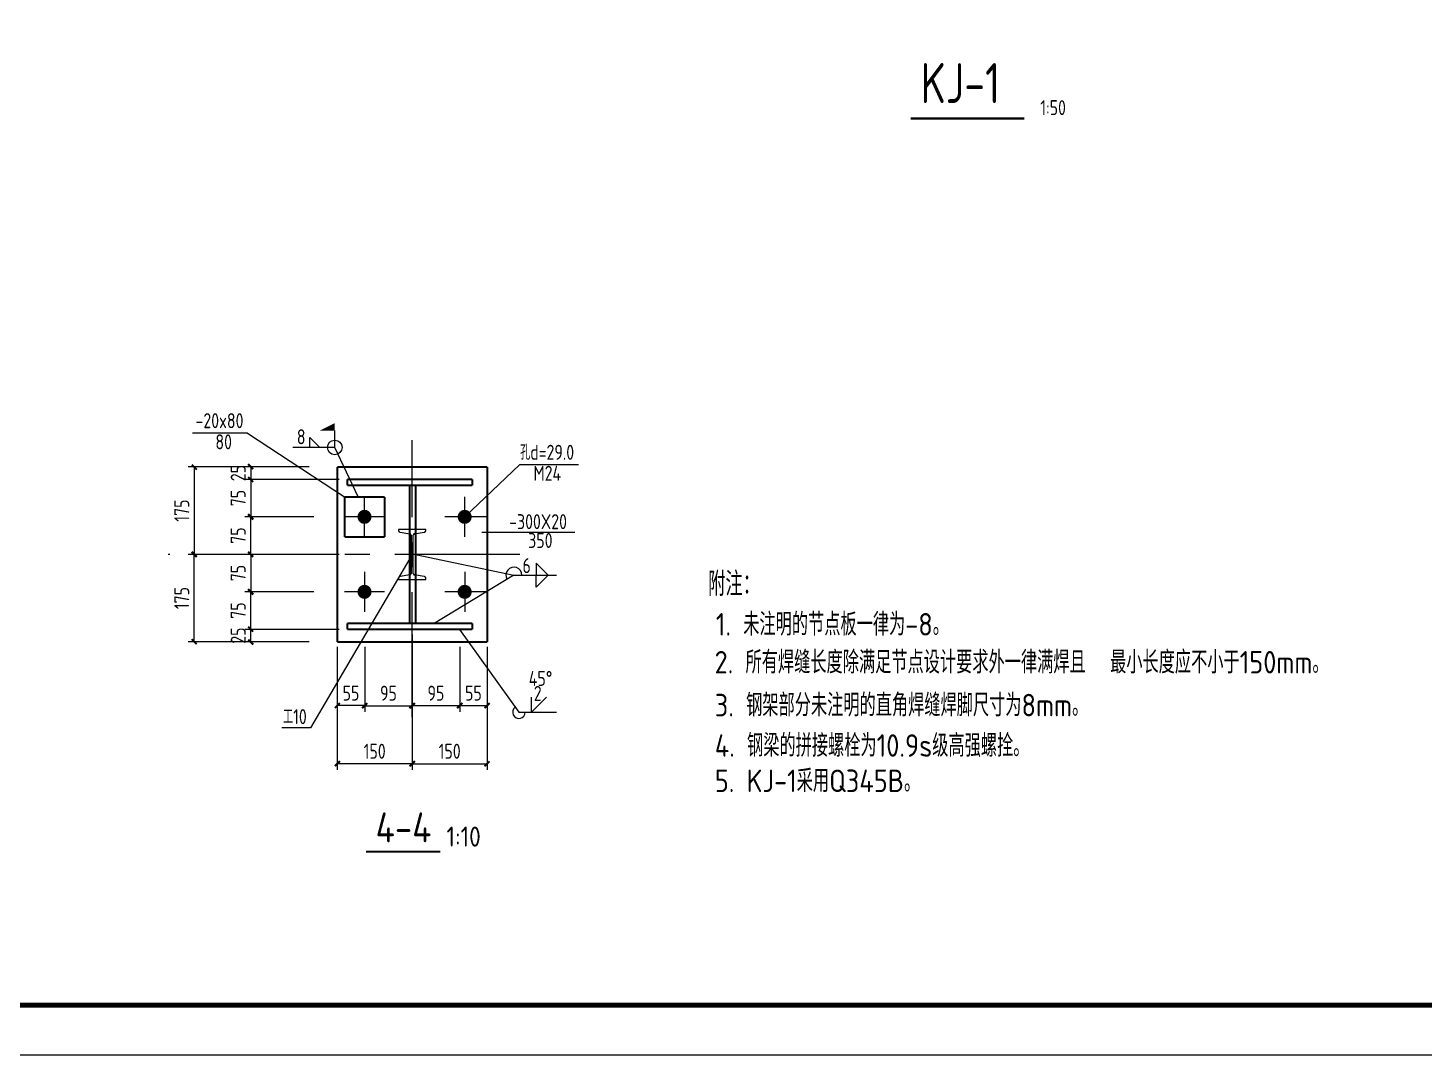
# Model space of a CAD drawing. Header units: millimetres. Extents: x 865490 to 879904, y 39442 to 44891.
# Drawn here: x 876721.2 to 877000.4, y 39450 to 39655.4 of the extents above; entities that cross this region are included whole.
import ezdxf

# ---------------------------------------------------------------- set-up
doc = ezdxf.new("R2010")
doc.units = ezdxf.units.MM
doc.header["$LTSCALE"] = 1000
doc.header["$MEASUREMENT"] = 0
for name, pattern in [('2', [11.4, 9, -0.9, 0.6, -0.9]), ('CENTER', [2, 1.25, -0.25, 0.25, -0.25]), ('DASH', [0.35, 0.25, -0.1]), ('DOTE', [2.42, 2, -0.2, 0.02, -0.2])]:
    doc.linetypes.add(name, pattern=pattern)
for name, color, linetype in [('10', 7, 'Continuous'), ('1000', 2, 'Continuous'), ('CON', 3, 'Continuous'), ('DIM', 7, 'Continuous'), ('DOTE', 1, 'DOTE'), ('Prof', 2, 'Continuous'), ('中文', 7, 'Continuous'), ('尺寸标注', 7, 'Continuous'), ('柱子', 8, 'Continuous'), ('焊缝标注', 3, 'Continuous'), ('编号标注', 253, 'Continuous'), ('螺栓孔标注', 253, 'Continuous'), ('轴线', 253, '2'), ('钢板标注', 253, 'Continuous')]:
    doc.layers.add(name, color=color, linetype=linetype)
doc.styles.add('GBHZ', font='gbenor.shx', dxfattribs={"width": 0.9, "bigfont": 'gbcbig.shx'})
doc.styles.add('TSSD_REIN', font='tssdeng.shx', dxfattribs={"width": 0.7, "bigfont": 'tssdchn.shx'})
doc.dimstyles.new('Y10', dxfattribs={"dimscale": 0, "dimtxt": 3, "dimasz": 0.01, "dimexe": 1.2, "dimexo": 1, "dimgap": 1, "dimtad": 1, "dimdec": 0, "dimlfac": 10, "dimzin": 0, "dimdsep": 46, "dimtxsty": 'GBHZ', "dimblk1": 'DX', "dimblk2": 'DX', "dimsah": 1, "dimcen": 0.09, "dimdle": 1, "dimadec": 0, "dimazin": 0, "dimtfac": 1, "dimtdec": 0, "dimtix": 1, "dimtmove": 2, "dimatfit": 3, "dimldrblk": 'DX', "dimfxl": 0, "dimtolj": 1, "dimtzin": 0, "dimarcsym": 0})

# ---------------------------------------------------------------- blocks, each defined once
blk = doc.blocks.new('DX')
at = {"color": 0, "linetype": 'ByBlock', "const_width": 40}
blk.add_lwpolyline([(-54, -51), (46, 49)], dxfattribs=at)
blk = doc.blocks.new('*D839')
at = {"layer": 'Defpoints', "color": 0, "linetype": 'ByBlock', "transparency": 16777216}
for p in [(876798.02, 39524.61), (876813.02, 39524.61), (876813.02, 39508.23)]:
    blk.add_point(p, dxfattribs=at)
at = {"layer": 'DIM', "color": 0, "linetype": 'ByBlock', "lineweight": -2, "transparency": 16777216}
for p, q in [((876798.02, 39523.61), (876798.02, 39507.03)), ((876813.02, 39523.61), (876813.02, 39507.03)), ((876798.03, 39508.23), (876813.01, 39508.23))]:
    blk.add_line(p, q, dxfattribs=at)
at = {"layer": 'DIM', "color": 0, "linetype": 'ByBlock', "lineweight": -2, "transparency": 16777216, "xscale": 0.01, "yscale": 0.01, "zscale": 0.01, "rotation": 180}
blk.add_blockref('DX', (876798.02, 39508.23), dxfattribs=at)
at = {"layer": 'DIM', "color": 0, "linetype": 'ByBlock', "lineweight": -2, "transparency": 16777216, "xscale": 0.01, "yscale": 0.01, "zscale": 0.01}
blk.add_blockref('DX', (876813.02, 39508.23), dxfattribs=at)
at = {"layer": 'DIM', "color": 0, "linetype": 'ByBlock', "transparency": 16777216, "insert": (876805.52, 39510.73), "char_height": 3, "attachment_point": 5, "style": 'GBHZ'}
blk.add_mtext('\\A1;150', dxfattribs=at)
blk = doc.blocks.new('*D840')
at = {"layer": 'Defpoints', "color": 0, "linetype": 'ByBlock', "transparency": 16777216}
for p in [(876798.02, 39525.87), (876783.02, 39524.61), (876783.02, 39508.23)]:
    blk.add_point(p, dxfattribs=at)
at = {"layer": 'DIM', "color": 0, "linetype": 'ByBlock', "lineweight": -2, "transparency": 16777216}
for p, q in [((876783.02, 39523.61), (876783.02, 39507.03)), ((876798.02, 39524.87), (876798.02, 39507.03)), ((876798.01, 39508.23), (876783.03, 39508.23))]:
    blk.add_line(p, q, dxfattribs=at)
at = {"layer": 'DIM', "color": 0, "linetype": 'ByBlock', "lineweight": -2, "transparency": 16777216, "xscale": 0.01, "yscale": 0.01, "zscale": 0.01, "rotation": 180}
blk.add_blockref('DX', (876783.02, 39508.23), dxfattribs=at)
at = {"layer": 'DIM', "color": 0, "linetype": 'ByBlock', "lineweight": -2, "transparency": 16777216, "xscale": 0.01, "yscale": 0.01, "zscale": 0.01}
blk.add_blockref('DX', (876798.02, 39508.23), dxfattribs=at)
at = {"layer": 'DIM', "color": 0, "linetype": 'ByBlock', "transparency": 16777216, "insert": (876790.52, 39510.73), "char_height": 3, "attachment_point": 5, "style": 'GBHZ'}
blk.add_mtext('\\A1;150', dxfattribs=at)
blk = doc.blocks.new('*D841')
at = {"layer": 'Defpoints', "color": 0, "linetype": 'ByBlock', "transparency": 16777216}
for p in [(876774.88, 39567.61), (876754.43, 39550.11), (876771.88, 39550.11)]:
    blk.add_point(p, dxfattribs=at)
at = {"layer": 'DIM', "color": 0, "linetype": 'ByBlock', "lineweight": -2, "transparency": 16777216}
for p, q in [((876773.88, 39567.61), (876753.23, 39567.61)), ((876754.43, 39567.6), (876754.43, 39550.12)), ((876770.88, 39550.11), (876753.23, 39550.11))]:
    blk.add_line(p, q, dxfattribs=at)
at = {"layer": 'DIM', "color": 0, "linetype": 'ByBlock', "lineweight": -2, "transparency": 16777216, "xscale": 0.01, "yscale": 0.01, "zscale": 0.01}
for p, rotation in [((876754.43, 39567.61), 90), ((876754.43, 39550.11), 270)]:
    blk.add_blockref('DX', p, dxfattribs=dict(at, rotation=rotation))
at = {"layer": 'DIM', "color": 0, "linetype": 'ByBlock', "transparency": 16777216, "insert": (876751.93, 39558.86), "char_height": 3, "attachment_point": 5, "rotation": 90, "style": 'GBHZ'}
blk.add_mtext('\\A1;175', dxfattribs=at)
blk = doc.blocks.new('*D842')
at = {"layer": 'Defpoints', "color": 0, "linetype": 'ByBlock', "transparency": 16777216}
for p in [(876754.43, 39550.11), (876771.88, 39550.11), (876774.88, 39532.61)]:
    blk.add_point(p, dxfattribs=at)
at = {"layer": 'DIM', "color": 0, "linetype": 'ByBlock', "lineweight": -2, "transparency": 16777216}
for p, q in [((876770.88, 39550.11), (876753.23, 39550.11)), ((876754.43, 39532.62), (876754.43, 39550.1)), ((876773.88, 39532.61), (876753.23, 39532.61))]:
    blk.add_line(p, q, dxfattribs=at)
at = {"layer": 'DIM', "color": 0, "linetype": 'ByBlock', "lineweight": -2, "transparency": 16777216, "xscale": 0.01, "yscale": 0.01, "zscale": 0.01}
for p, rotation in [((876754.43, 39550.11), 90), ((876754.43, 39532.61), 270)]:
    blk.add_blockref('DX', p, dxfattribs=dict(at, rotation=rotation))
at = {"layer": 'DIM', "color": 0, "linetype": 'ByBlock', "transparency": 16777216, "insert": (876751.93, 39541.36), "char_height": 3, "attachment_point": 5, "rotation": 90, "style": 'GBHZ'}
blk.add_mtext('\\A1;175', dxfattribs=at)
blk = doc.blocks.new('*D843')
at = {"layer": 'Defpoints', "color": 0, "linetype": 'ByBlock', "transparency": 16777216}
for p in [(876783.02, 39532.61), (876788.53, 39532.61), (876783.02, 39519.86)]:
    blk.add_point(p, dxfattribs=at)
at = {"layer": 'DIM', "color": 0, "linetype": 'ByBlock', "lineweight": -2, "transparency": 16777216}
for p, q in [((876783.02, 39531.61), (876783.02, 39518.66)), ((876788.53, 39531.61), (876788.53, 39518.66)), ((876788.52, 39519.86), (876783.03, 39519.86))]:
    blk.add_line(p, q, dxfattribs=at)
at = {"layer": 'DIM', "color": 0, "linetype": 'ByBlock', "lineweight": -2, "transparency": 16777216, "xscale": 0.01, "yscale": 0.01, "zscale": 0.01, "rotation": 180}
blk.add_blockref('DX', (876783.02, 39519.86), dxfattribs=at)
at = {"layer": 'DIM', "color": 0, "linetype": 'ByBlock', "lineweight": -2, "transparency": 16777216, "xscale": 0.01, "yscale": 0.01, "zscale": 0.01}
blk.add_blockref('DX', (876788.53, 39519.86), dxfattribs=at)
at = {"layer": 'DIM', "color": 0, "linetype": 'ByBlock', "transparency": 16777216, "insert": (876785.78, 39522.36), "char_height": 3, "attachment_point": 5, "style": 'GBHZ'}
blk.add_mtext('\\A1;55', dxfattribs=at)
blk = doc.blocks.new('*D844')
at = {"layer": 'Defpoints', "color": 0, "linetype": 'ByBlock', "transparency": 16777216}
for p in [(876798.02, 39535.11), (876788.53, 39532.61), (876798.02, 39519.84)]:
    blk.add_point(p, dxfattribs=at)
at = {"layer": 'DIM', "color": 0, "linetype": 'ByBlock', "lineweight": -2, "transparency": 16777216}
for p, q in [((876798.02, 39534.11), (876798.02, 39518.64)), ((876788.53, 39531.61), (876788.53, 39518.64)), ((876788.54, 39519.84), (876798.01, 39519.84))]:
    blk.add_line(p, q, dxfattribs=at)
at = {"layer": 'DIM', "color": 0, "linetype": 'ByBlock', "lineweight": -2, "transparency": 16777216, "xscale": 0.01, "yscale": 0.01, "zscale": 0.01, "rotation": 180}
blk.add_blockref('DX', (876788.53, 39519.84), dxfattribs=at)
at = {"layer": 'DIM', "color": 0, "linetype": 'ByBlock', "lineweight": -2, "transparency": 16777216, "xscale": 0.01, "yscale": 0.01, "zscale": 0.01}
blk.add_blockref('DX', (876798.02, 39519.84), dxfattribs=at)
at = {"layer": 'DIM', "color": 0, "linetype": 'ByBlock', "transparency": 16777216, "insert": (876793.28, 39522.34), "char_height": 3, "attachment_point": 5, "style": 'GBHZ'}
blk.add_mtext('\\A1;95', dxfattribs=at)
blk = doc.blocks.new('*D845')
at = {"layer": 'Defpoints', "color": 0, "linetype": 'ByBlock', "transparency": 16777216}
for p in [(876778.45, 39567.61), (876765.72, 39565.11), (876784.45, 39565.11)]:
    blk.add_point(p, dxfattribs=at)
at = {"layer": 'DIM', "color": 0, "linetype": 'ByBlock', "lineweight": -2, "transparency": 16777216}
for p, q in [((876777.45, 39567.61), (876764.52, 39567.61)), ((876765.72, 39567.62), (876765.72, 39567.63)), ((876765.72, 39567.61), (876765.72, 39565.11)), ((876783.45, 39565.11), (876764.52, 39565.11)), ((876765.72, 39565.1), (876765.72, 39565.09))]:
    blk.add_line(p, q, dxfattribs=at)
at = {"layer": 'DIM', "color": 0, "linetype": 'ByBlock', "lineweight": -2, "transparency": 16777216, "xscale": 0.01, "yscale": 0.01, "zscale": 0.01}
for p, rotation in [((876765.72, 39567.61), 270), ((876765.72, 39565.11), 90)]:
    blk.add_blockref('DX', p, dxfattribs=dict(at, rotation=rotation))
at = {"layer": 'DIM', "color": 0, "linetype": 'ByBlock', "transparency": 16777216, "insert": (876763.22, 39566.36), "char_height": 3, "attachment_point": 5, "rotation": 90, "style": 'GBHZ'}
blk.add_mtext('\\A1;25', dxfattribs=at)
blk = doc.blocks.new('*D846')
at = {"layer": 'Defpoints', "color": 0, "linetype": 'ByBlock', "transparency": 16777216}
for p in [(876784.45, 39565.11), (876765.72, 39557.61), (876779.38, 39557.61)]:
    blk.add_point(p, dxfattribs=at)
at = {"layer": 'DIM', "color": 0, "linetype": 'ByBlock', "lineweight": -2, "transparency": 16777216}
for p, q in [((876783.45, 39565.11), (876764.52, 39565.11)), ((876765.72, 39565.1), (876765.72, 39557.62)), ((876778.38, 39557.61), (876764.52, 39557.61))]:
    blk.add_line(p, q, dxfattribs=at)
at = {"layer": 'DIM', "color": 0, "linetype": 'ByBlock', "lineweight": -2, "transparency": 16777216, "xscale": 0.01, "yscale": 0.01, "zscale": 0.01}
for p, rotation in [((876765.72, 39565.11), 90), ((876765.72, 39557.61), 270)]:
    blk.add_blockref('DX', p, dxfattribs=dict(at, rotation=rotation))
at = {"layer": 'DIM', "color": 0, "linetype": 'ByBlock', "transparency": 16777216, "insert": (876763.22, 39561.36), "char_height": 3, "attachment_point": 5, "rotation": 90, "style": 'GBHZ'}
blk.add_mtext('\\A1;75', dxfattribs=at)
blk = doc.blocks.new('*D847')
at = {"layer": 'Defpoints', "color": 0, "linetype": 'ByBlock', "transparency": 16777216}
for p in [(876765.72, 39535.11), (876784.45, 39535.11), (876778.45, 39532.61)]:
    blk.add_point(p, dxfattribs=at)
at = {"layer": 'DIM', "color": 0, "linetype": 'ByBlock', "lineweight": -2, "transparency": 16777216}
for p, q in [((876783.45, 39535.11), (876764.52, 39535.11)), ((876765.72, 39535.12), (876765.72, 39535.13)), ((876765.72, 39532.61), (876765.72, 39535.11)), ((876777.45, 39532.61), (876764.52, 39532.61)), ((876765.72, 39532.6), (876765.72, 39532.59))]:
    blk.add_line(p, q, dxfattribs=at)
at = {"layer": 'DIM', "color": 0, "linetype": 'ByBlock', "lineweight": -2, "transparency": 16777216, "xscale": 0.01, "yscale": 0.01, "zscale": 0.01}
for p, rotation in [((876765.72, 39535.11), 270), ((876765.72, 39532.61), 90)]:
    blk.add_blockref('DX', p, dxfattribs=dict(at, rotation=rotation))
at = {"layer": 'DIM', "color": 0, "linetype": 'ByBlock', "transparency": 16777216, "insert": (876763.22, 39533.86), "char_height": 3, "attachment_point": 5, "rotation": 90, "style": 'GBHZ'}
blk.add_mtext('\\A1;25', dxfattribs=at)
blk = doc.blocks.new('*D848')
at = {"layer": 'Defpoints', "color": 0, "linetype": 'ByBlock', "transparency": 16777216}
for p in [(876807.52, 39532.61), (876813.02, 39532.61), (876813.02, 39519.86)]:
    blk.add_point(p, dxfattribs=at)
at = {"layer": 'DIM', "color": 0, "linetype": 'ByBlock', "lineweight": -2, "transparency": 16777216}
for p, q in [((876807.52, 39531.61), (876807.52, 39518.66)), ((876813.02, 39531.61), (876813.02, 39518.66)), ((876807.53, 39519.86), (876813.01, 39519.86))]:
    blk.add_line(p, q, dxfattribs=at)
at = {"layer": 'DIM', "color": 0, "linetype": 'ByBlock', "lineweight": -2, "transparency": 16777216, "xscale": 0.01, "yscale": 0.01, "zscale": 0.01, "rotation": 180}
blk.add_blockref('DX', (876807.52, 39519.86), dxfattribs=at)
at = {"layer": 'DIM', "color": 0, "linetype": 'ByBlock', "lineweight": -2, "transparency": 16777216, "xscale": 0.01, "yscale": 0.01, "zscale": 0.01}
blk.add_blockref('DX', (876813.02, 39519.86), dxfattribs=at)
at = {"layer": 'DIM', "color": 0, "linetype": 'ByBlock', "transparency": 16777216, "insert": (876810.27, 39522.36), "char_height": 3, "attachment_point": 5, "style": 'GBHZ'}
blk.add_mtext('\\A1;55', dxfattribs=at)
blk = doc.blocks.new('*D849')
at = {"layer": 'Defpoints', "color": 0, "linetype": 'ByBlock', "transparency": 16777216}
for p in [(876798.02, 39535.11), (876807.52, 39532.61), (876798.02, 39519.84)]:
    blk.add_point(p, dxfattribs=at)
at = {"layer": 'DIM', "color": 0, "linetype": 'ByBlock', "lineweight": -2, "transparency": 16777216}
for p, q in [((876798.02, 39534.11), (876798.02, 39518.64)), ((876807.52, 39531.61), (876807.52, 39518.64)), ((876807.51, 39519.84), (876798.03, 39519.84))]:
    blk.add_line(p, q, dxfattribs=at)
at = {"layer": 'DIM', "color": 0, "linetype": 'ByBlock', "lineweight": -2, "transparency": 16777216, "xscale": 0.01, "yscale": 0.01, "zscale": 0.01, "rotation": 180}
blk.add_blockref('DX', (876798.02, 39519.84), dxfattribs=at)
at = {"layer": 'DIM', "color": 0, "linetype": 'ByBlock', "lineweight": -2, "transparency": 16777216, "xscale": 0.01, "yscale": 0.01, "zscale": 0.01}
blk.add_blockref('DX', (876807.52, 39519.84), dxfattribs=at)
at = {"layer": 'DIM', "color": 0, "linetype": 'ByBlock', "transparency": 16777216, "insert": (876802.77, 39522.34), "char_height": 3, "attachment_point": 5, "style": 'GBHZ'}
blk.add_mtext('\\A1;95', dxfattribs=at)
blk = doc.blocks.new('*D850')
at = {"layer": 'Defpoints', "color": 0, "linetype": 'ByBlock', "transparency": 16777216}
for p in [(876765.72, 39557.61), (876779.38, 39557.61), (876784.45, 39550.11)]:
    blk.add_point(p, dxfattribs=at)
at = {"layer": 'DIM', "color": 0, "linetype": 'ByBlock', "lineweight": -2, "transparency": 16777216}
for p, q in [((876778.38, 39557.61), (876764.52, 39557.61)), ((876765.72, 39550.12), (876765.72, 39557.6)), ((876783.45, 39550.11), (876764.52, 39550.11))]:
    blk.add_line(p, q, dxfattribs=at)
at = {"layer": 'DIM', "color": 0, "linetype": 'ByBlock', "lineweight": -2, "transparency": 16777216, "xscale": 0.01, "yscale": 0.01, "zscale": 0.01}
for p, rotation in [((876765.72, 39557.61), 90), ((876765.72, 39550.11), 270)]:
    blk.add_blockref('DX', p, dxfattribs=dict(at, rotation=rotation))
at = {"layer": 'DIM', "color": 0, "linetype": 'ByBlock', "transparency": 16777216, "insert": (876763.22, 39553.86), "char_height": 3, "attachment_point": 5, "rotation": 90, "style": 'GBHZ'}
blk.add_mtext('\\A1;75', dxfattribs=at)
blk = doc.blocks.new('*D851')
at = {"layer": 'Defpoints', "color": 0, "linetype": 'ByBlock', "transparency": 16777216}
for p in [(876765.72, 39542.61), (876779.38, 39542.61), (876784.45, 39535.11)]:
    blk.add_point(p, dxfattribs=at)
at = {"layer": 'DIM', "color": 0, "linetype": 'ByBlock', "lineweight": -2, "transparency": 16777216}
for p, q in [((876778.38, 39542.61), (876764.52, 39542.61)), ((876765.72, 39535.12), (876765.72, 39542.6)), ((876783.45, 39535.11), (876764.52, 39535.11))]:
    blk.add_line(p, q, dxfattribs=at)
at = {"layer": 'DIM', "color": 0, "linetype": 'ByBlock', "lineweight": -2, "transparency": 16777216, "xscale": 0.01, "yscale": 0.01, "zscale": 0.01}
for p, rotation in [((876765.72, 39542.61), 90), ((876765.72, 39535.11), 270)]:
    blk.add_blockref('DX', p, dxfattribs=dict(at, rotation=rotation))
at = {"layer": 'DIM', "color": 0, "linetype": 'ByBlock', "transparency": 16777216, "insert": (876763.22, 39538.86), "char_height": 3, "attachment_point": 5, "rotation": 90, "style": 'GBHZ'}
blk.add_mtext('\\A1;75', dxfattribs=at)
blk = doc.blocks.new('*D852')
at = {"layer": 'Defpoints', "color": 0, "linetype": 'ByBlock', "transparency": 16777216}
for p in [(876784.45, 39550.11), (876765.72, 39542.61), (876779.38, 39542.61)]:
    blk.add_point(p, dxfattribs=at)
at = {"layer": 'DIM', "color": 0, "linetype": 'ByBlock', "lineweight": -2, "transparency": 16777216}
for p, q in [((876783.45, 39550.11), (876764.52, 39550.11)), ((876765.72, 39550.1), (876765.72, 39542.62)), ((876778.38, 39542.61), (876764.52, 39542.61))]:
    blk.add_line(p, q, dxfattribs=at)
at = {"layer": 'DIM', "color": 0, "linetype": 'ByBlock', "lineweight": -2, "transparency": 16777216, "xscale": 0.01, "yscale": 0.01, "zscale": 0.01}
for p, rotation in [((876765.72, 39550.11), 90), ((876765.72, 39542.61), 270)]:
    blk.add_blockref('DX', p, dxfattribs=dict(at, rotation=rotation))
at = {"layer": 'DIM', "color": 0, "linetype": 'ByBlock', "transparency": 16777216, "insert": (876763.22, 39546.36), "char_height": 3, "attachment_point": 5, "rotation": 90, "style": 'GBHZ'}
blk.add_mtext('\\A1;75', dxfattribs=at)

msp = doc.modelspace()

# ---------------------------------------------------------------- linework, layer by layer
msp.add_line((877425.123, 39449.955), (876373.873, 39449.955))
at = {"color": 0, "const_width": 1}
msp.add_lwpolyline([(877415.123, 39459.955), (876398.873, 39459.955), (876398.873, 40033.955), (877415.123, 40033.955)], close=True, dxfattribs=at)
at = {"layer": '10', "linetype": 'ByBlock'}
for p, q in [((876788.487, 39553.608, -3), (876788.487, 39561.608, -3)), ((876808.524, 39553.608, -3), (876808.524, 39561.608, -3)), ((876792.487, 39557.608, -3), (876784.487, 39557.608, -3)), ((876813.024, 39557.608, -3), (876804.524, 39557.608, -3)), ((876788.487, 39546.608, -3), (876788.487, 39538.608, -3)), ((876808.524, 39546.608, -3), (876808.524, 39538.608, -3)), ((876792.487, 39542.608, -3), (876784.487, 39542.608, -3)), ((876813.024, 39542.608, -3), (876804.524, 39542.608, -3))]:
    msp.add_line(p, q, dxfattribs=at)
at = {"layer": '10', "linetype": 'ByBlock', "const_width": 1.4, "elevation": -3}
for points in [[(876788.487, 39558.308, 1), (876788.487, 39556.908, 1), (876788.487, 39558.308, 1)], [(876808.524, 39558.308, 1), (876808.524, 39556.908, 1), (876808.524, 39558.308, 1)], [(876788.487, 39541.908, -1), (876788.487, 39543.308, -1), (876788.487, 39541.908, -1)], [(876808.524, 39541.908, -1), (876808.524, 39543.308, -1), (876808.524, 39541.908, -1)]]:
    msp.add_lwpolyline(points, format="xyb", close=True, dxfattribs=at)
at = {"layer": '10', "const_width": 0.45}
msp.add_lwpolyline([(876788.796, 39490.635), (876803.659, 39490.635)], dxfattribs=at)
at = {"layer": '1000', "linetype": 'ByBlock', "const_width": 0.4, "elevation": -3}
for points in [[(876783.024, 39567.608), (876813.024, 39567.608)], [(876783.024, 39567.608), (876783.024, 39532.608)], [(876813.024, 39532.608), (876813.024, 39567.608)], [(876785.024, 39565.108), (876810.024, 39565.108)], [(876785.024, 39563.908), (876785.024, 39565.108)], [(876810.024, 39565.108), (876810.024, 39563.908)], [(876784.487, 39561.608), (876784.487, 39553.608)], [(876792.487, 39561.608), (876784.487, 39561.608)], [(876810.024, 39563.908), (876785.024, 39563.908)], [(876792.487, 39553.608), (876792.487, 39561.608)], [(876797.487, 39536.308), (876797.487, 39563.908)], [(876798.687, 39536.308), (876798.687, 39563.908)], [(876784.487, 39553.608), (876792.487, 39553.608)], [(876785.024, 39536.308), (876785.024, 39535.108)], [(876810.024, 39536.308), (876785.024, 39536.308)], [(876810.024, 39535.108), (876810.024, 39536.308)], [(876785.024, 39535.108), (876810.024, 39535.108)], [(876783.024, 39532.608), (876813.024, 39532.608)]]:
    msp.add_lwpolyline(points, dxfattribs=at)
msp.add_lwpolyline([(876798.024, 39532.708, 1), (876798.024, 39532.508, 1), (876798.024, 39532.708, 1)], format="xyb", close=True, dxfattribs=at)
at = {"layer": 'DOTE', "linetype": 'CENTER', "ltscale": 0.02}
for p, q in [((876798.024, 39517.515, -3), (876798.024, 39572.964, -3)), ((876819.534, 39550.108, -3), (876749.183, 39550.108, -3))]:
    msp.add_line(p, q, dxfattribs=at)
at = {"layer": 'Prof', "linetype": 'DASH', "ltscale": 5, "elevation": -3}
msp.add_lwpolyline([(876795.274, 39545.108), (876800.774, 39545.108), (876800.774, 39545.257, 0.3689195), (876800.416, 39545.677), (876798.473, 39546.001, -0.3689195), (876798.249, 39546.263), (876798.249, 39553.952, -0.3689195), (876798.473, 39554.215), (876800.416, 39554.538, 0.3689195), (876800.774, 39554.958), (876800.774, 39555.108), (876795.274, 39555.108), (876795.274, 39554.958, 0.3689195), (876795.633, 39554.538), (876797.575, 39554.215, -0.3689195), (876797.799, 39553.952), (876797.799, 39546.263, -0.3689195), (876797.575, 39546.001), (876795.633, 39545.677, 0.3689195), (876795.274, 39545.257)], format="xyb", close=True, dxfattribs=at)
at = {"layer": '尺寸标注', "color": 0}
for p, q in [((876798.024, 39550.108, -3), (876777.695, 39515.402, -3)), ((876798.249, 39550.108, -3), (876797.799, 39550.108, -3)), ((876777.695, 39515.402, -3), (876771.924, 39515.402, -3))]:
    msp.add_line(p, q, dxfattribs=at)
at = {"layer": '尺寸标注'}
msp.add_circle((876782.549, 39571.487, -3), 1.46, dxfattribs=at)
msp.add_arc((876818.354, 39545.955, -3), 1.59, 0, 210.45304, dxfattribs=at)
at = {"layer": '柱子', "color": 7, "const_width": 0.45}
msp.add_lwpolyline([(876897.692, 39637.296), (876920.445, 39637.296)], dxfattribs=at)
at = {"layer": '焊缝标注', "linetype": 'ByBlock'}
for p, q in [((876777.549, 39571.487, -3), (876777.549, 39573.487, -3)), ((876779.549, 39571.487, -3), (876777.549, 39573.487, -3)), ((876782.549, 39571.487, -3), (876782.549, 39574.851, -3)), ((876782.549, 39571.487, -3), (876774.129, 39571.487, -3)), ((876787.236, 39561.608, -3), (876782.549, 39571.487, -3)), ((876798.687, 39550.108, -3), (876818.354, 39545.955, -3)), ((876822.796, 39548.355, -3), (876825.196, 39545.955, -3)), ((876822.796, 39548.355, -3), (876822.796, 39545.955, -3)), ((876818.354, 39545.955, -3), (876802.446, 39536.308, -3)), ((876818.354, 39545.955, -3), (876826.865, 39545.955, -3)), ((876822.796, 39543.555, -3), (876825.196, 39545.955, -3)), ((876822.796, 39543.555, -3), (876822.796, 39545.955, -3)), ((876807.493, 39535.108, -3), (876819.365, 39518.55, -3)), ((876821.9, 39518.55, -3), (876824.9, 39521.55, -3)), ((876821.9, 39518.55, -3), (876821.9, 39521.55, -3)), ((876819.365, 39518.55, -3), (876826.9, 39518.55, -3))]:
    msp.add_line(p, q, dxfattribs=at)
msp.add_arc((876819.365, 39518.55, -3), 1.25, 130.18372, 0, dxfattribs=at)
msp.add_solid([(876782.549, 39574.851, -3), (876779.549, 39574.851, -3), (876782.549, 39576.351, -3)], dxfattribs=at)
at = {"layer": '编号标注', "linetype": 'ByBlock', "const_width": 0.2, "elevation": -3}
msp.add_lwpolyline([(876798.024, 39567.508, -1), (876798.024, 39567.708, -1), (876798.024, 39567.508, -1)], format="xyb", close=True, dxfattribs=at)
at = {"layer": '螺栓孔标注', "linetype": 'ByBlock'}
for p, q in [((876765.075, 39574.361, -3), (876754.104, 39574.361, -3)), ((876765.075, 39574.361, -3), (876784.487, 39561.608, -3)), ((876819.462, 39568.045, -3), (876808.524, 39557.608, -3)), ((876831.294, 39568.045, -3), (876819.462, 39568.045, -3))]:
    msp.add_line(p, q, dxfattribs=at)
at = {"layer": '钢板标注', "linetype": 'ByBlock'}
msp.add_line((876811.966, 39554.558, -3), (876830.538, 39554.558, -3), dxfattribs=at)

# ---------------------------------------------------------------- texts
at = {"style": 'GBHZ'}
for s, height, p in [('附注：', 4.8, (876857.22, 39541.788)), ('1. 未注明的节点板一律为-8。', 4.5, (876858.752, 39533.866))]:
    msp.add_text(s, height=height, dxfattribs=at).set_placement(p)
at = {"layer": 'CON', "color": 7, "ltscale": 0.5, "style": 'GBHZ'}
for s, p in [('2. 所有焊缝长度除满足节点设计要求外一律满焊且  最小长度应不小于150mm。', (876858.506, 39526.282)), ('3. 钢架部分未注明的直角焊缝焊脚尺寸为8mm。', (876858.55, 39517.703)), ('4. 钢梁的拼接螺栓为10.9s级高强螺拴。', (876858.55, 39509.622)), ('5. KJ-1采用Q345B。', (876858.55, 39502.561))]:
    msp.add_text(s, height=4.5, dxfattribs=at).set_placement(p)
at = {"layer": '中文', "style": 'GBHZ'}
msp.add_text('1:10', height=4, dxfattribs=at).set_placement((876804.885, 39491.652, -0.009))
at = {"layer": '柱子', "color": 7, "style": 'TSSD_REIN', "width": 0.8}
for s, height, p in [('KJ-1', 8, (876899.708, 39640.371)), ('1:50 ', 3, (876923.649, 39637.96))]:
    msp.add_text(s, height=height, dxfattribs=at).set_placement(p)
at = {"layer": '焊缝标注', "linetype": 'ByBlock', "style": 'GBHZ', "width": 0.9}
for s, p in [('8', (876774.952, 39572.124, -3)), ('6', (876820.087, 39546.359, -3)), ('45°', (876821.343, 39523.793, -3)), ('2', (876822.343, 39520.793, -3))]:
    msp.add_text(s, height=3, dxfattribs=at).set_placement(p)
at = {"layer": '螺栓孔标注', "linetype": 'ByBlock', "style": 'GBHZ', "width": 0.9}
for s, p in [('-20x80', (876754.687, 39575.345, -3)), ('80', (876758.665, 39571.111, -3)), ('孔d=29.0', (876819.612, 39569.029, -3)), ('M24', (876822.274, 39564.824, -3))]:
    msp.add_text(s, height=3, dxfattribs=at).set_placement(p)
at = {"layer": '轴线', "color": 61, "linetype": 'ByBlock', "style": 'GBHZ'}
msp.add_text('4-4', height=6, dxfattribs=at).set_placement((876790.705, 39492.49))
at = {"layer": '钢板标注', "linetype": 'ByBlock', "style": 'GBHZ', "width": 0.9}
for s, p in [('-300X20', (876817.423, 39555.146, -3)), ('350', (876821.228, 39551.384, -3)), ('工10', (876772.185, 39516.148, -3))]:
    msp.add_text(s, height=3, dxfattribs=at).set_placement(p)

# ---------------------------------------------------------------- dimensions: what is measured, and where the dimension line sits
at = {"layer": 'DIM', "linetype": 'ByBlock'}
for base, p1, p2, angle, picture, middle in [((876754.426, 39550.108, -3), (876774.879, 39567.608, -3), (876771.879, 39550.108, -3), 90, '*D841', (876751.926, 39558.858, -3)), ((876765.724, 39565.108, -3), (876778.454, 39567.608, -3), (876784.454, 39565.108, -3), 90, '*D845', (876763.224, 39566.358, -3)), ((876765.724, 39557.608, -3), (876784.454, 39565.108, -3), (876779.379, 39557.608, -3), 90, '*D846', (876763.224, 39561.358, -3)), ((876765.724, 39557.608, -3), (876784.454, 39550.108, -3), (876779.379, 39557.608, -3), 270, '*D850', (876763.224, 39553.858, -3)), ((876754.426, 39550.108, -3), (876774.879, 39532.608, -3), (876771.879, 39550.108, -3), 270, '*D842', (876751.926, 39541.358, -3)), ((876765.724, 39542.608, -3), (876784.454, 39550.108, -3), (876779.379, 39542.608, -3), 90, '*D852', (876763.224, 39546.358, -3)), ((876765.724, 39542.608, -3), (876784.454, 39535.108, -3), (876779.379, 39542.608, -3), 270, '*D851', (876763.224, 39538.858, -3)), ((876765.724, 39535.108, -3), (876778.454, 39532.608, -3), (876784.454, 39535.108, -3), 270, '*D847', (876763.224, 39533.858, -3)), ((876798.024, 39519.836, -3), (876807.522, 39532.608, -3), (876798.024, 39535.108, -3), 180, '*D849', (876802.773, 39522.336, -3)), ((876813.024, 39519.863, -3), (876807.522, 39532.608, -3), (876813.024, 39532.608, -3), 180, '*D848', (876810.273, 39522.363, -3)), ((876813.024, 39508.229, -3), (876798.024, 39524.608, -3), (876813.024, 39524.608, -3), 180, '*D839', (876805.524, 39510.729, -3))]:
    dim = msp.add_linear_dim(base=base, p1=p1, p2=p2, angle=angle, dimstyle='Y10', override={"dimscale": 1}, dxfattribs=at)
    dim.commit()
    dim.dimension.update_dxf_attribs({"geometry": picture, "text_midpoint": middle})
for base, p1, p2, picture, middle in [((876798.024, 39519.836, -3), (876788.527, 39532.608, -3), (876798.024, 39535.108, -3), '*D844', (876793.275, 39522.336, -3)), ((876783.024, 39519.863, -3), (876788.527, 39532.608, -3), (876783.024, 39532.608, -3), '*D843', (876785.775, 39522.363, -3)), ((876783.024, 39508.229, -3), (876798.024, 39525.872, -3), (876783.024, 39524.608, -3), '*D840', (876790.524, 39510.729, -3))]:
    dim = msp.add_linear_dim(base=base, p1=p1, p2=p2, dimstyle='Y10', override={"dimscale": 1}, dxfattribs=at)
    dim.commit()
    dim.dimension.update_dxf_attribs({"geometry": picture, "text_midpoint": middle})

doc.saveas('drawing.dxf')
